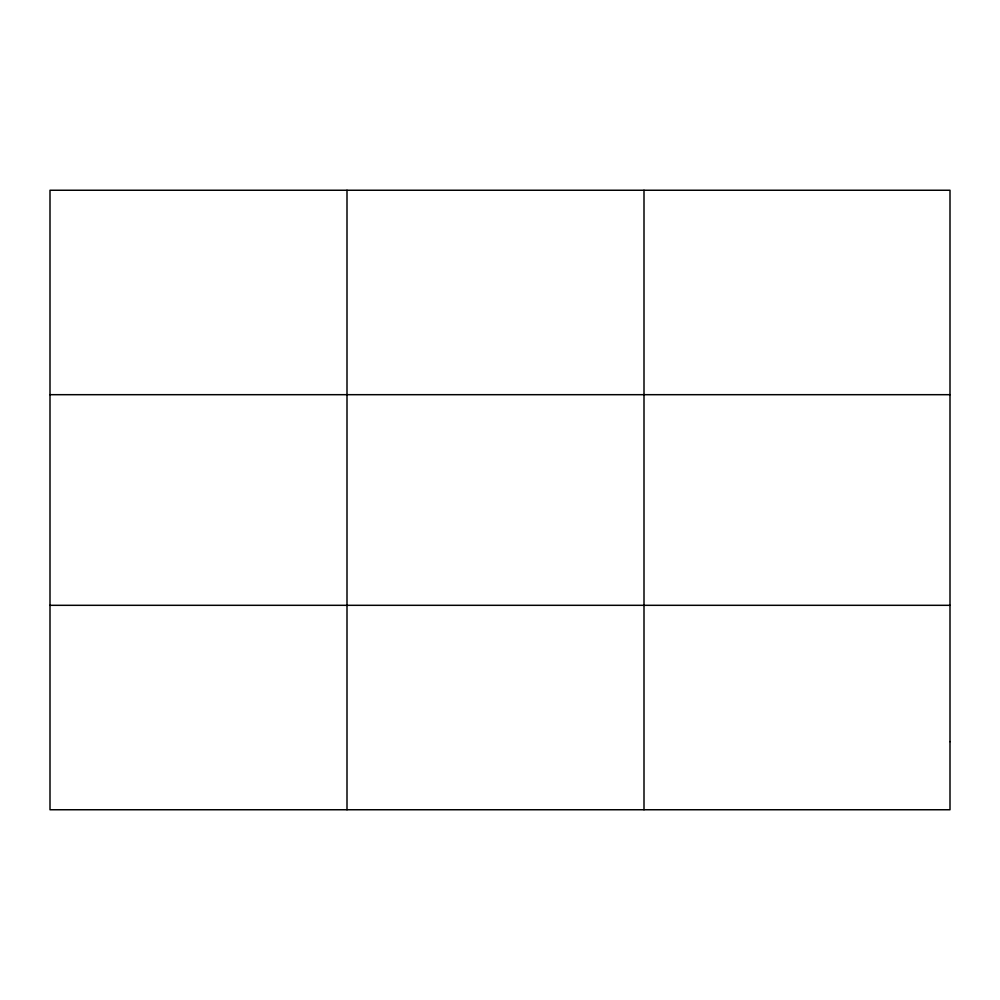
<?xml version="1.0" encoding="UTF-8"?>
<svg xmlns="http://www.w3.org/2000/svg" width="1000" height="1000" viewBox="0 0 1000 1000"><rect width="100%" height="100%" fill="white"/><g stroke="black" fill="none" stroke-linecap="round" stroke-linejoin="round"><path stroke-width="1.5" d="M347 809.75L347 190.25M644 809.75L644 190.25M50 394.688L950 394.688M50 605.312L950 605.312M950 741.612L950 809.75L50 809.75L50 190.25L950 190.25L950 741.612"/></g></svg>
